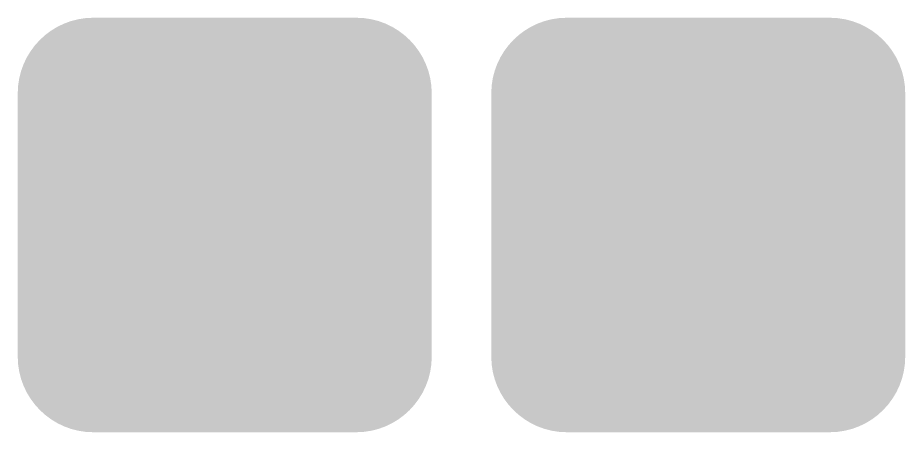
# Model space of a CAD drawing. Header units: millimetres. Extents: x 5277 to 6029, y 2052 to 2709.
# Drawn here: x 5978.9 to 5997.33, y 2700.28 to 2708.88 of the extents above; entities that cross this region are included whole.
import ezdxf

# ---------------------------------------------------------------- set-up
doc = ezdxf.new("R2010")
doc.units = ezdxf.units.MM
doc.layers.add('CustomControl', color=7, linetype='CONTINUOUS', true_color=0x000000)

# ---------------------------------------------------------------- blocks, each defined once
blk = doc.blocks.new('602031501_план_фз')
at = {"layer": 'CustomControl', "linetype": 'Continuous'}
h = blk.add_hatch(color=256, dxfattribs=at)
edge = h.paths.add_edge_path()
edge.add_spline(control_points=[(-0.103, -0.683), (-0.103, 0.18), (0.601, 0.884), (1.464, 0.884)], knot_values=[-1, -1, -1, -1, 0, 0, 0, 0], degree=3, periodic=0)
edge.add_line((1.464, 0.884), (6.933, 0.884))
edge.add_spline(control_points=[(6.933, 0.884), (7.795, 0.884), (8.497, 0.18), (8.497, -0.683)], knot_values=[-1, -1, -1, -1, 0, 0, 0, 0], degree=3, periodic=0)
edge.add_line((8.497, -0.683), (8.497, -6.15))
edge.add_spline(control_points=[(8.497, -6.15), (8.497, -7.012), (7.795, -7.716), (6.933, -7.716)], knot_values=[-1, -1, -1, -1, 0, 0, 0, 0], degree=3, periodic=0)
edge.add_line((6.933, -7.716), (1.464, -7.716))
edge.add_spline(control_points=[(1.464, -7.716), (0.601, -7.716), (-0.103, -7.012), (-0.103, -6.15)], knot_values=[-1, -1, -1, -1, 0, 0, 0, 0], degree=3, periodic=0)
edge.add_line((-0.103, -6.15), (-0.103, -0.683))
edge = h.paths.add_edge_path(flags=16)
edge.add_spline(control_points=[(0.211, -6.15), (0.211, -6.844), (0.77, -7.402), (1.464, -7.402)], knot_values=[-1, -1, -1, -1, 0, 0, 0, 0], degree=3, periodic=0)
edge.add_line((1.464, -7.402), (6.933, -7.402))
edge.add_spline(control_points=[(6.933, -7.402), (7.626, -7.402), (8.185, -6.844), (8.185, -6.15)], knot_values=[-1, -1, -1, -1, 0, 0, 0, 0], degree=3, periodic=0)
edge.add_line((8.185, -6.15), (8.185, -0.683))
edge.add_spline(control_points=[(8.185, -0.683), (8.185, 0.011), (7.626, 0.57), (6.933, 0.57)], knot_values=[-1, -1, -1, -1, 0, 0, 0, 0], degree=3, periodic=0)
edge.add_line((6.933, 0.57), (1.464, 0.57))
edge.add_spline(control_points=[(1.464, 0.57), (0.77, 0.57), (0.211, 0.011), (0.211, -0.683)], knot_values=[-1, -1, -1, -1, 0, 0, 0, 0], degree=3, periodic=0)
edge.add_line((0.211, -0.683), (0.211, -6.15))
at = {"layer": 'CustomControl', "linetype": 'Continuous', "true_color": 0xff0000}
h = blk.add_hatch(color=1, dxfattribs=at)
edge = h.paths.add_edge_path()
edge.add_spline(control_points=[(0.211, -6.15), (0.211, -6.844), (0.77, -7.402), (1.464, -7.402)], knot_values=[-1, -1, -1, -1, 0, 0, 0, 0], degree=3, periodic=0)
edge.add_line((1.464, -7.402), (6.933, -7.402))
edge.add_spline(control_points=[(6.933, -7.402), (7.626, -7.402), (8.185, -6.844), (8.185, -6.15)], knot_values=[-1, -1, -1, -1, 0, 0, 0, 0], degree=3, periodic=0)
edge.add_line((8.185, -6.15), (8.185, -0.683))
edge.add_spline(control_points=[(8.185, -0.683), (8.185, 0.011), (7.626, 0.57), (6.933, 0.57)], knot_values=[-1, -1, -1, -1, 0, 0, 0, 0], degree=3, periodic=0)
edge.add_line((6.933, 0.57), (1.464, 0.57))
edge.add_spline(control_points=[(1.464, 0.57), (0.77, 0.57), (0.211, 0.011), (0.211, -0.683)], knot_values=[-1, -1, -1, -1, 0, 0, 0, 0], degree=3, periodic=0)
edge.add_line((0.211, -0.683), (0.211, -6.15))
at = {"layer": 'CustomControl', "linetype": 'Continuous'}
h = blk.add_hatch(color=256, dxfattribs=at)
edge = h.paths.add_edge_path()
edge.add_line((0.415, -1.023), (0.415, -5.808))
edge.add_spline(control_points=[(0.415, -5.808), (0.415, -6.573), (1.04, -7.198), (1.806, -7.198)], knot_values=[0, 0, 0, 0, 1, 1, 1, 1], degree=3, periodic=0)
edge.add_line((1.806, -7.198), (6.591, -7.198))
edge.add_spline(control_points=[(6.591, -7.198), (7.356, -7.198), (7.979, -6.573), (7.979, -5.808)], knot_values=[0, 0, 0, 0, 1, 1, 1, 1], degree=3, periodic=0)
edge.add_line((7.979, -5.808), (7.979, -1.023))
edge.add_spline(control_points=[(7.979, -1.023), (7.979, -0.257), (7.356, 0.366), (6.591, 0.366)], knot_values=[0, 0, 0, 0, 1, 1, 1, 1], degree=3, periodic=0)
edge.add_line((6.591, 0.366), (1.806, 0.366))
edge.add_spline(control_points=[(1.806, 0.366), (1.04, 0.366), (0.415, -0.257), (0.415, -1.023)], knot_values=[0, 0, 0, 0, 1, 1, 1, 1], degree=3, periodic=0)
edge = h.paths.add_edge_path(flags=16)
edge.add_line((0.729, -1.023), (0.729, -5.808))
edge.add_spline(control_points=[(0.729, -5.808), (0.729, -6.404), (1.209, -6.884), (1.806, -6.884)], knot_values=[-1, -1, -1, -1, 0, 0, 0, 0], degree=3, periodic=0)
edge.add_line((1.806, -6.884), (6.591, -6.884))
edge.add_spline(control_points=[(6.591, -6.884), (7.187, -6.884), (7.665, -6.404), (7.665, -5.808)], knot_values=[-1, -1, -1, -1, 0, 0, 0, 0], degree=3, periodic=0)
edge.add_line((7.665, -5.808), (7.665, -1.023))
edge.add_spline(control_points=[(7.665, -1.023), (7.665, -0.426), (7.187, 0.052), (6.591, 0.052)], knot_values=[-1, -1, -1, -1, 0, 0, 0, 0], degree=3, periodic=0)
edge.add_line((6.591, 0.052), (1.806, 0.052))
edge.add_spline(control_points=[(1.806, 0.052), (1.209, 0.052), (0.729, -0.426), (0.729, -1.023)], knot_values=[-1, -1, -1, -1, 0, 0, 0, 0], degree=3, periodic=0)
h = blk.add_hatch(color=256, dxfattribs=at)
edge = h.paths.add_edge_path()
edge.add_line((0.933, -1.365), (0.933, -5.468))
edge.add_spline(control_points=[(0.933, -5.468), (0.933, -6.136), (1.478, -6.68), (2.145, -6.68)], knot_values=[0, 0, 0, 0, 1, 1, 1, 1], degree=3, periodic=0)
edge.add_line((2.145, -6.68), (6.249, -6.68))
edge.add_spline(control_points=[(6.249, -6.68), (6.917, -6.68), (7.461, -6.136), (7.461, -5.468)], knot_values=[0, 0, 0, 0, 1, 1, 1, 1], degree=3, periodic=0)
edge.add_line((7.461, -5.468), (7.461, -1.365))
edge.add_spline(control_points=[(7.461, -1.365), (7.461, -0.697), (6.917, -0.152), (6.249, -0.152)], knot_values=[0, 0, 0, 0, 1, 1, 1, 1], degree=3, periodic=0)
edge.add_line((6.249, -0.152), (2.145, -0.152))
edge.add_spline(control_points=[(2.145, -0.152), (1.478, -0.152), (0.933, -0.697), (0.933, -1.365)], knot_values=[0, 0, 0, 0, 1, 1, 1, 1], degree=3, periodic=0)
edge = h.paths.add_edge_path(flags=16)
edge.add_line((1.245, -1.365), (1.245, -5.468))
edge.add_spline(control_points=[(1.245, -5.468), (1.245, -5.968), (1.646, -6.368), (2.145, -6.368)], knot_values=[-1, -1, -1, -1, 0, 0, 0, 0], degree=3, periodic=0)
edge.add_line((2.145, -6.368), (6.249, -6.368))
edge.add_spline(control_points=[(6.249, -6.368), (6.749, -6.368), (7.149, -5.968), (7.149, -5.468)], knot_values=[-1, -1, -1, -1, 0, 0, 0, 0], degree=3, periodic=0)
edge.add_line((7.149, -5.468), (7.149, -1.365))
edge.add_spline(control_points=[(7.149, -1.365), (7.149, -0.865), (6.749, -0.464), (6.249, -0.464)], knot_values=[-1, -1, -1, -1, 0, 0, 0, 0], degree=3, periodic=0)
edge.add_line((6.249, -0.464), (2.145, -0.464))
edge.add_spline(control_points=[(2.145, -0.464), (1.646, -0.464), (1.245, -0.865), (1.245, -1.365)], knot_values=[-1, -1, -1, -1, 0, 0, 0, 0], degree=3, periodic=0)
h = blk.add_hatch(color=256, dxfattribs=at)
h.paths.add_polyline_path([(5.151, -5.102), (4.026, -3.634), (4.72, -3.634), (4.72, -1.238), (5.588, -1.238), (5.588, -3.634), (6.282, -3.634)])
h.paths.add_polyline_path([(3.212, -1.81), (4.336, -3.278), (3.643, -3.278), (3.643, -5.674), (2.774, -5.674), (2.774, -3.278), (2.081, -3.278)])
h.paths.add_polyline_path([(4.02, -5.674), (4.02, -5.19), (6.282, -5.19), (6.282, -5.674)])
h.paths.add_polyline_path([(2.081, -1.238), (4.336, -1.238), (4.336, -1.722), (2.081, -1.722)])
blk = doc.blocks.new('602031501_рек_фз')
at = {"layer": 'CustomControl', "linetype": 'Continuous'}
h = blk.add_hatch(color=256, dxfattribs=at)
edge = h.paths.add_edge_path()
edge.add_spline(control_points=[(-0.266, -0.683), (-0.266, 0.18), (0.438, 0.884), (1.3, 0.884)], knot_values=[-1, -1, -1, -1, 0, 0, 0, 0], degree=3, periodic=0)
edge.add_line((1.3, 0.884), (6.769, 0.884))
edge.add_spline(control_points=[(6.769, 0.884), (7.632, 0.884), (8.333, 0.18), (8.333, -0.683)], knot_values=[-1, -1, -1, -1, 0, 0, 0, 0], degree=3, periodic=0)
edge.add_line((8.333, -0.683), (8.333, -6.15))
edge.add_spline(control_points=[(8.333, -6.15), (8.333, -7.012), (7.632, -7.716), (6.769, -7.716)], knot_values=[-1, -1, -1, -1, 0, 0, 0, 0], degree=3, periodic=0)
edge.add_line((6.769, -7.716), (1.3, -7.716))
edge.add_spline(control_points=[(1.3, -7.716), (0.438, -7.716), (-0.266, -7.012), (-0.266, -6.15)], knot_values=[-1, -1, -1, -1, 0, 0, 0, 0], degree=3, periodic=0)
edge.add_line((-0.266, -6.15), (-0.266, -0.683))
edge = h.paths.add_edge_path(flags=16)
edge.add_spline(control_points=[(0.047, -6.15), (0.047, -6.844), (0.606, -7.402), (1.3, -7.402)], knot_values=[-1, -1, -1, -1, 0, 0, 0, 0], degree=3, periodic=0)
edge.add_line((1.3, -7.402), (6.769, -7.402))
edge.add_spline(control_points=[(6.769, -7.402), (7.463, -7.402), (8.022, -6.844), (8.022, -6.15)], knot_values=[-1, -1, -1, -1, 0, 0, 0, 0], degree=3, periodic=0)
edge.add_line((8.022, -6.15), (8.022, -0.683))
edge.add_spline(control_points=[(8.022, -0.683), (8.022, 0.011), (7.463, 0.57), (6.769, 0.57)], knot_values=[-1, -1, -1, -1, 0, 0, 0, 0], degree=3, periodic=0)
edge.add_line((6.769, 0.57), (1.3, 0.57))
edge.add_spline(control_points=[(1.3, 0.57), (0.606, 0.57), (0.047, 0.011), (0.047, -0.683)], knot_values=[-1, -1, -1, -1, 0, 0, 0, 0], degree=3, periodic=0)
edge.add_line((0.047, -0.683), (0.047, -6.15))
at = {"layer": 'CustomControl', "linetype": 'Continuous', "true_color": 0xffff00}
h = blk.add_hatch(color=2, dxfattribs=at)
edge = h.paths.add_edge_path()
edge.add_spline(control_points=[(0.047, -6.15), (0.047, -6.844), (0.606, -7.402), (1.3, -7.402)], knot_values=[-1, -1, -1, -1, 0, 0, 0, 0], degree=3, periodic=0)
edge.add_line((1.3, -7.402), (6.769, -7.402))
edge.add_spline(control_points=[(6.769, -7.402), (7.463, -7.402), (8.022, -6.844), (8.022, -6.15)], knot_values=[-1, -1, -1, -1, 0, 0, 0, 0], degree=3, periodic=0)
edge.add_line((8.022, -6.15), (8.022, -0.683))
edge.add_spline(control_points=[(8.022, -0.683), (8.022, 0.011), (7.463, 0.57), (6.769, 0.57)], knot_values=[-1, -1, -1, -1, 0, 0, 0, 0], degree=3, periodic=0)
edge.add_line((6.769, 0.57), (1.3, 0.57))
edge.add_spline(control_points=[(1.3, 0.57), (0.606, 0.57), (0.047, 0.011), (0.047, -0.683)], knot_values=[-1, -1, -1, -1, 0, 0, 0, 0], degree=3, periodic=0)
edge.add_line((0.047, -0.683), (0.047, -6.15))
at = {"layer": 'CustomControl', "linetype": 'Continuous'}
h = blk.add_hatch(color=256, dxfattribs=at)
edge = h.paths.add_edge_path()
edge.add_line((0.252, -1.023), (0.252, -5.808))
edge.add_spline(control_points=[(0.252, -5.808), (0.252, -6.573), (0.877, -7.198), (1.642, -7.198)], knot_values=[0, 0, 0, 0, 1, 1, 1, 1], degree=3, periodic=0)
edge.add_line((1.642, -7.198), (6.427, -7.198))
edge.add_spline(control_points=[(6.427, -7.198), (7.193, -7.198), (7.815, -6.573), (7.815, -5.808)], knot_values=[0, 0, 0, 0, 1, 1, 1, 1], degree=3, periodic=0)
edge.add_line((7.815, -5.808), (7.815, -1.023))
edge.add_spline(control_points=[(7.815, -1.023), (7.815, -0.257), (7.193, 0.366), (6.427, 0.366)], knot_values=[0, 0, 0, 0, 1, 1, 1, 1], degree=3, periodic=0)
edge.add_line((6.427, 0.366), (1.642, 0.366))
edge.add_spline(control_points=[(1.642, 0.366), (0.877, 0.366), (0.252, -0.257), (0.252, -1.023)], knot_values=[0, 0, 0, 0, 1, 1, 1, 1], degree=3, periodic=0)
edge = h.paths.add_edge_path(flags=16)
edge.add_line((0.565, -1.023), (0.565, -5.808))
edge.add_spline(control_points=[(0.565, -5.808), (0.565, -6.404), (1.046, -6.884), (1.642, -6.884)], knot_values=[-1, -1, -1, -1, 0, 0, 0, 0], degree=3, periodic=0)
edge.add_line((1.642, -6.884), (6.427, -6.884))
edge.add_spline(control_points=[(6.427, -6.884), (7.024, -6.884), (7.502, -6.404), (7.502, -5.808)], knot_values=[-1, -1, -1, -1, 0, 0, 0, 0], degree=3, periodic=0)
edge.add_line((7.502, -5.808), (7.502, -1.023))
edge.add_spline(control_points=[(7.502, -1.023), (7.502, -0.426), (7.024, 0.052), (6.427, 0.052)], knot_values=[-1, -1, -1, -1, 0, 0, 0, 0], degree=3, periodic=0)
edge.add_line((6.427, 0.052), (1.642, 0.052))
edge.add_spline(control_points=[(1.642, 0.052), (1.046, 0.052), (0.565, -0.426), (0.565, -1.023)], knot_values=[-1, -1, -1, -1, 0, 0, 0, 0], degree=3, periodic=0)
h = blk.add_hatch(color=256, dxfattribs=at)
edge = h.paths.add_edge_path()
edge.add_line((0.77, -1.365), (0.77, -5.468))
edge.add_spline(control_points=[(0.77, -5.468), (0.77, -6.136), (1.314, -6.68), (1.982, -6.68)], knot_values=[0, 0, 0, 0, 1, 1, 1, 1], degree=3, periodic=0)
edge.add_line((1.982, -6.68), (6.085, -6.68))
edge.add_spline(control_points=[(6.085, -6.68), (6.753, -6.68), (7.297, -6.136), (7.297, -5.468)], knot_values=[0, 0, 0, 0, 1, 1, 1, 1], degree=3, periodic=0)
edge.add_line((7.297, -5.468), (7.297, -1.365))
edge.add_spline(control_points=[(7.297, -1.365), (7.297, -0.697), (6.753, -0.152), (6.085, -0.152)], knot_values=[0, 0, 0, 0, 1, 1, 1, 1], degree=3, periodic=0)
edge.add_line((6.085, -0.152), (1.982, -0.152))
edge.add_spline(control_points=[(1.982, -0.152), (1.314, -0.152), (0.77, -0.697), (0.77, -1.365)], knot_values=[0, 0, 0, 0, 1, 1, 1, 1], degree=3, periodic=0)
edge = h.paths.add_edge_path(flags=16)
edge.add_line((1.081, -1.365), (1.081, -5.468))
edge.add_spline(control_points=[(1.081, -5.468), (1.081, -5.968), (1.482, -6.368), (1.982, -6.368)], knot_values=[-1, -1, -1, -1, 0, 0, 0, 0], degree=3, periodic=0)
edge.add_line((1.982, -6.368), (6.085, -6.368))
edge.add_spline(control_points=[(6.085, -6.368), (6.585, -6.368), (6.986, -5.968), (6.986, -5.468)], knot_values=[-1, -1, -1, -1, 0, 0, 0, 0], degree=3, periodic=0)
edge.add_line((6.986, -5.468), (6.986, -1.365))
edge.add_spline(control_points=[(6.986, -1.365), (6.986, -0.865), (6.585, -0.464), (6.085, -0.464)], knot_values=[-1, -1, -1, -1, 0, 0, 0, 0], degree=3, periodic=0)
edge.add_line((6.085, -0.464), (1.982, -0.464))
edge.add_spline(control_points=[(1.982, -0.464), (1.482, -0.464), (1.081, -0.865), (1.081, -1.365)], knot_values=[-1, -1, -1, -1, 0, 0, 0, 0], degree=3, periodic=0)
h = blk.add_hatch(color=256, dxfattribs=at)
h.paths.add_polyline_path([(4.987, -5.102), (3.863, -3.634), (4.556, -3.634), (4.556, -1.238), (5.425, -1.238), (5.425, -3.634), (6.118, -3.634)])
h.paths.add_polyline_path([(3.048, -1.81), (4.172, -3.278), (3.479, -3.278), (3.479, -5.674), (2.611, -5.674), (2.611, -3.278), (1.917, -3.278)])
h.paths.add_polyline_path([(3.856, -5.674), (3.856, -5.19), (6.118, -5.19), (6.118, -5.674)])
h.paths.add_polyline_path([(1.917, -1.238), (4.172, -1.238), (4.172, -1.722), (1.917, -1.722)])

msp = doc.modelspace()

# ---------------------------------------------------------------- block references
at = {"layer": 'CustomControl', "linetype": 'Continuous'}
for name, p in [('602031501_план_фз', (5979, 2708)), ('602031501_рек_фз', (5989, 2708))]:
    msp.add_blockref(name, p, dxfattribs=at)

doc.saveas('drawing.dxf')
